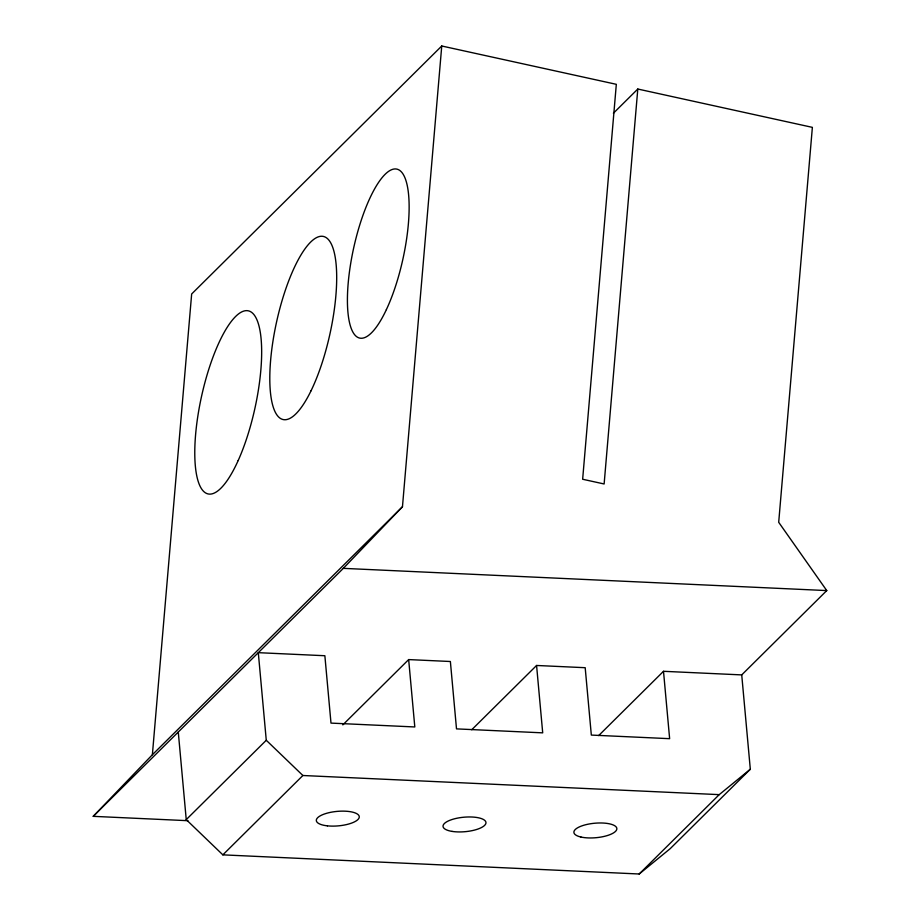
<?xml version="1.0" encoding="UTF-8"?>
<svg xmlns="http://www.w3.org/2000/svg" width="920" height="920" viewBox="0 0 920 920"><rect width="100%" height="100%" fill="white"/><g stroke="black" fill="none" stroke-linecap="round" stroke-linejoin="round"><path stroke-width="1.38" d="M187.921 820.697L93.242 816.339L152.375 754.745L191.659 293.986L441.749 46L616.319 84.318L582.647 479.251L604.13 483.977L637.801 89.033L812.371 127.362L778.699 522.295L826.758 590.582L741.727 674.9L663.504 671.301L598.667 735.586M93.242 816.339L343.332 568.353L402.466 506.759L441.749 46M613.398 113.229L637.801 89.033M152.375 754.745L402.466 506.759M741.727 674.9L750.317 769.235L670.289 848.585L639.193 874L222.858 854.852L186.242 819.616L266.271 740.266L258.301 652.671L324.863 655.73L330.993 723.108L414.805 726.961L408.664 659.582L450.374 661.503L456.504 728.881L542.708 732.849L536.578 665.47L585.189 667.702L591.33 735.08L669.633 738.679L663.504 671.301M342.827 724.88L408.664 659.582M222.858 854.852L302.887 775.502L719.221 794.638L750.317 769.235M471.741 729.755L536.578 665.47M639.193 874L719.221 794.638M343.332 568.353L826.758 590.582M266.271 740.266L302.887 775.502M178.273 732.021L186.242 819.616M238.177 460.541A93.736 27.347 -77.6 0 0 250.861 311.846A93.736 27.347 -77.6 0 0 195.592 434.711A93.736 27.347 -77.6 0 0 238.177 460.541M311.063 390.735A93.736 27.347 -77.6 0 0 327.474 238.636A93.736 27.347 -77.6 0 0 271.181 354.522A93.736 27.347 -77.6 0 0 311.063 390.735M386.388 309.603A86.491 25.231 -77.6 0 0 399.981 170.602A86.491 25.231 -77.6 0 0 348.438 280.496A86.491 25.231 -77.6 0 0 386.388 309.603M580.968 837.039A21.562 7.268 -5.2 0 0 616.377 830.3A21.562 7.268 -5.2 0 0 588.777 824.055A21.562 7.268 -5.2 0 0 580.968 837.039M452.042 831.393A21.562 7.268 -5.2 0 0 485.875 823.423A21.562 7.268 -5.2 0 0 455.572 818.535A21.562 7.268 -5.2 0 0 452.042 831.393M327.359 825.838A21.562 7.268 -5.2 0 0 359.272 816.776A21.562 7.268 -5.2 0 0 326.749 813.257A21.562 7.268 -5.2 0 0 327.359 825.838"/></g></svg>
